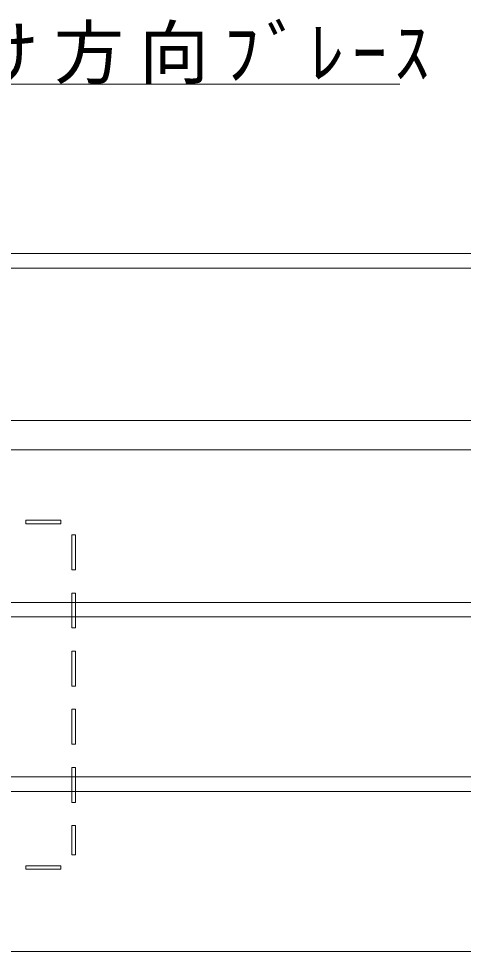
# Model space of a CAD drawing. Units: millimetres, scale not verified. Extents: x -1948 to 1948, y -1375 to 1375.
# Drawn here: x 1321.3 to 1512.5, y -810.7 to -409.8 of the extents above; entities that cross this region are included whole.
import ezdxf

# ---------------------------------------------------------------- set-up
doc = ezdxf.new("R2010")
doc.units = ezdxf.units.MM
doc.header["$LTSCALE"] = 10
for name, color, linetype, lineweight in [('1-6_野縁', 6, 'Continuous', 18), ('1-8_文字', 4, 'Continuous', 18), ('1-E', 7, 'Continuous', 18)]:
    doc.layers.add(name, color=color, linetype=linetype, lineweight=lineweight)
doc.styles.add('ＭＳ ゴシック', font='')
doc.styles.get('ＭＳ ゴシック').set_extended_font_data('MS Gothic')

msp = doc.modelspace()

# ---------------------------------------------------------------- linework, layer by layer
at = {"layer": '1-6_野縁'}
for p, q in [((1774.17, -510.74), (824.17, -510.74)), ((1774.17, -516.99), (824.17, -516.99)), ((1774.17, -582.61), (824.17, -582.61)), ((1774.17, -595.11), (824.17, -595.11)), ((1774.17, -660.74), (824.17, -660.74)), ((1774.17, -666.99), (824.17, -666.99)), ((824.17, -735.74), (1774.17, -735.74)), ((824.17, -741.99), (1774.17, -741.99)), ((1774.17, -810.74), (824.17, -810.74))]:
    msp.add_line(p, q, dxfattribs=at)
at = {"layer": '1-8_文字'}
msp.add_lwpolyline([(1485.16, -437.9), (1190.16, -437.9), (1074.19, -559.35)], dxfattribs=at)
at = {"layer": '1-E'}
for p, q in [((1324.43, -626.95), (1324.43, -625.45)), ((1324.43, -625.45), (1339.43, -625.45)), ((1339.43, -626.95), (1339.43, -625.45)), ((1324.43, -626.95), (1339.43, -626.95)), ((1344.18, -631.7), (1345.68, -631.7)), ((1344.18, -646.7), (1344.18, -631.7)), ((1345.68, -646.7), (1345.68, -631.7)), ((1344.18, -646.7), (1345.68, -646.7)), ((1344.18, -656.7), (1345.68, -656.7)), ((1344.18, -671.7), (1344.18, -656.7)), ((1345.68, -671.7), (1345.68, -656.7)), ((1344.18, -671.7), (1345.68, -671.7)), ((1344.18, -681.7), (1345.68, -681.7)), ((1344.18, -696.7), (1344.18, -681.7)), ((1345.68, -696.7), (1345.68, -681.7)), ((1344.18, -696.7), (1345.68, -696.7)), ((1344.18, -706.7), (1345.68, -706.7)), ((1344.18, -721.7), (1344.18, -706.7)), ((1345.68, -721.7), (1345.68, -706.7)), ((1344.18, -721.7), (1345.68, -721.7)), ((1344.18, -731.7), (1345.68, -731.7)), ((1344.18, -746.7), (1344.18, -731.7)), ((1345.68, -746.7), (1345.68, -731.7)), ((1344.18, -746.7), (1345.68, -746.7)), ((1344.18, -756.7), (1345.68, -756.7)), ((1344.18, -769.2), (1344.18, -756.7)), ((1345.68, -769.2), (1345.68, -756.7)), ((1344.18, -769.2), (1345.68, -769.2)), ((1324.43, -775.45), (1324.43, -773.95)), ((1324.43, -773.95), (1339.43, -773.95)), ((1324.43, -775.45), (1339.43, -775.45)), ((1339.43, -775.45), (1339.43, -773.95))]:
    msp.add_line(p, q, dxfattribs=at)

# ---------------------------------------------------------------- texts
at = {"layer": '1-8_文字', "color": 7, "insert": (1190.16, -437.9), "char_height": 21.99, "attachment_point": 7, "style": 'ＭＳ ゴシック'}
msp.add_mtext('\\T1.22;野縁受け方向ﾌﾞﾚｰｽ', dxfattribs=at)

doc.saveas('drawing.dxf')
